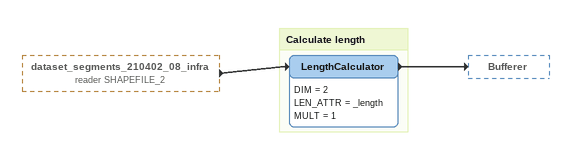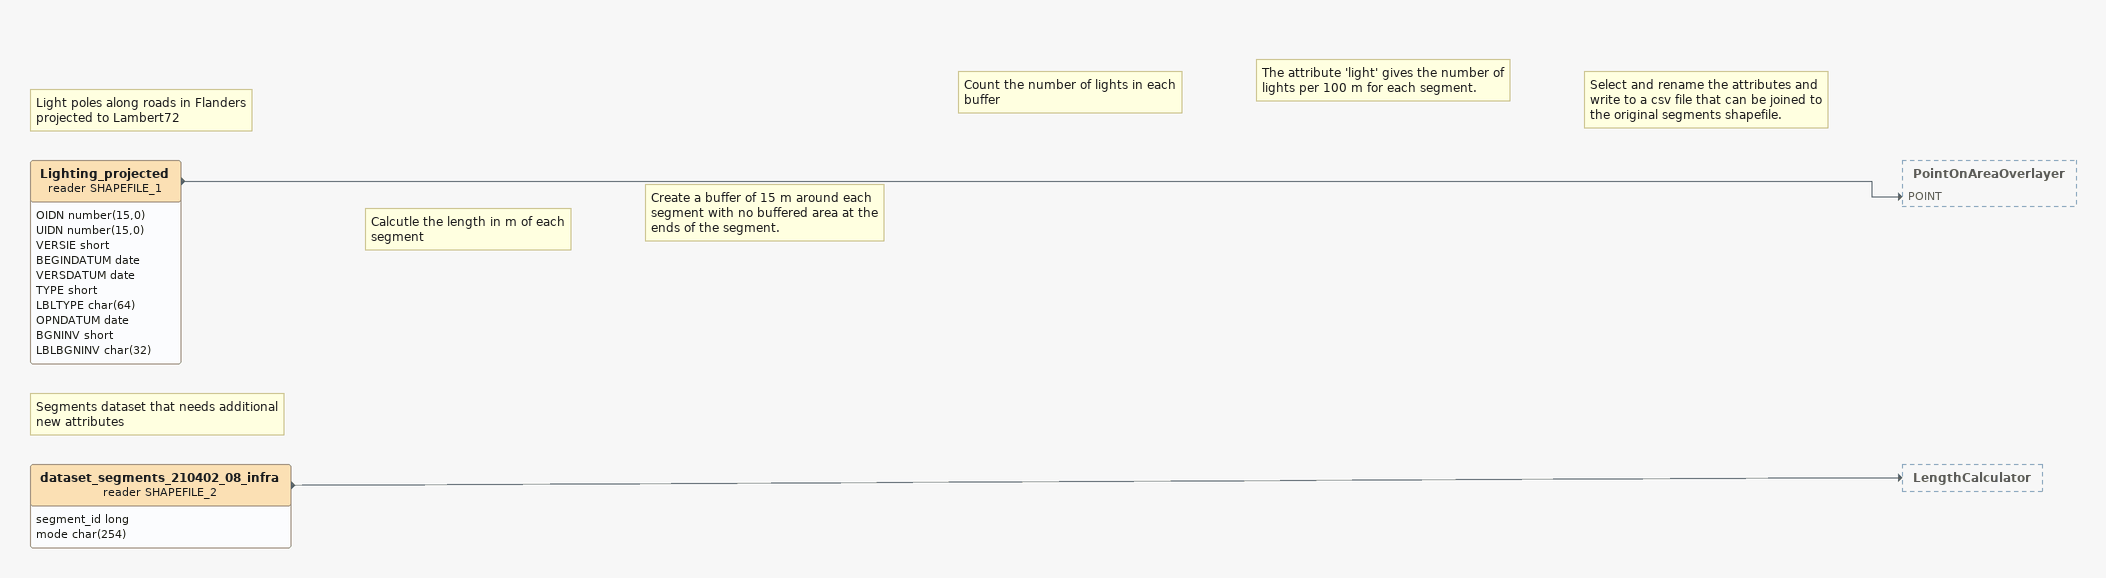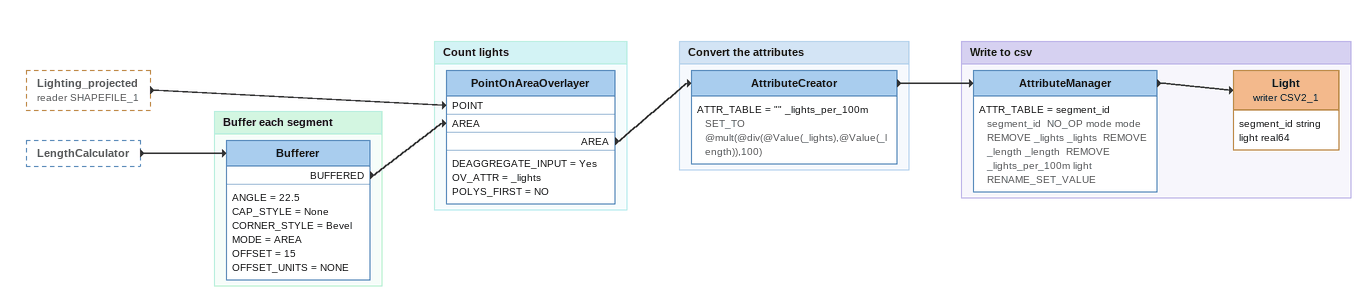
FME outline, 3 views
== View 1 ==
dataset_segments_210402_08_infra (reader SHAPEFILE_2) [outside]
    -> LengthCalculator

Bookmark: Calculate length
LengthCalculator
    DIM = 2
    LEN_ATTR = _length
    MULT = 1
    -> Bufferer

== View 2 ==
Note: Light poles along roads in Flanders projected to Lambert72
Note: Calcutle the length in m of each segment
Note: Create a buffer of 15 m around each segment with no buffered area at the ends of the segment.
Note: Count the number of lights in each buffer
Note: The attribute 'light' gives the number of lights per 100 m for each segment.
Note: Select and rename the attributes and write to a csv file that can be joined to the original segments shapefile.
Lighting_projected (reader SHAPEFILE_1)
    attributes: OIDN number(15,0), UIDN number(15,0), VERSIE short, BEGINDATUM date, VERSDATUM date, TYPE short, LBLTYPE char(64), OPNDATUM date, BGNINV short, LBLBGNINV char(32)
    -> PointOnAreaOverlayer [POINT]
Note: Segments dataset that needs additional new attributes
dataset_segments_210402_08_infra (reader SHAPEFILE_2)
    attributes: segment_id long, mode char(254)
    -> LengthCalculator

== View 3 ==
Lighting_projected (reader SHAPEFILE_1) [outside]
    -> PointOnAreaOverlayer [POINT]
LengthCalculator [outside]
    -> Bufferer

Bookmark: Buffer each segment
Bufferer
    ANGLE = 22.5
    CAP_STYLE = None
    CORNER_STYLE = Bevel
    MODE = AREA
    OFFSET = 15
    OFFSET_UNITS = NONE
    BUFFERED -> PointOnAreaOverlayer [AREA]

Bookmark: Count lights
PointOnAreaOverlayer
    DEAGGREGATE_INPUT = Yes
    OV_ATTR = _lights
    POLYS_FIRST = NO
    AREA -> AttributeCreator

Bookmark: Convert the attributes
AttributeCreator
    ATTR_TABLE = "" _lights_per_100m SET_TO @mult(@div(@Value(_lights),@Value(_length)),100)
    -> AttributeManager

Bookmark: Write to csv
AttributeManager
    ATTR_TABLE = segment_id segment_id  NO_OP mode mode  REMOVE _lights _lights  REMOVE _length _length  REMOVE _lights_per_100m light  RENAME_SET_VALUE
    -> Light (writer CSV2_1)
Light (writer CSV2_1)
    attributes: segment_id string, light real64
